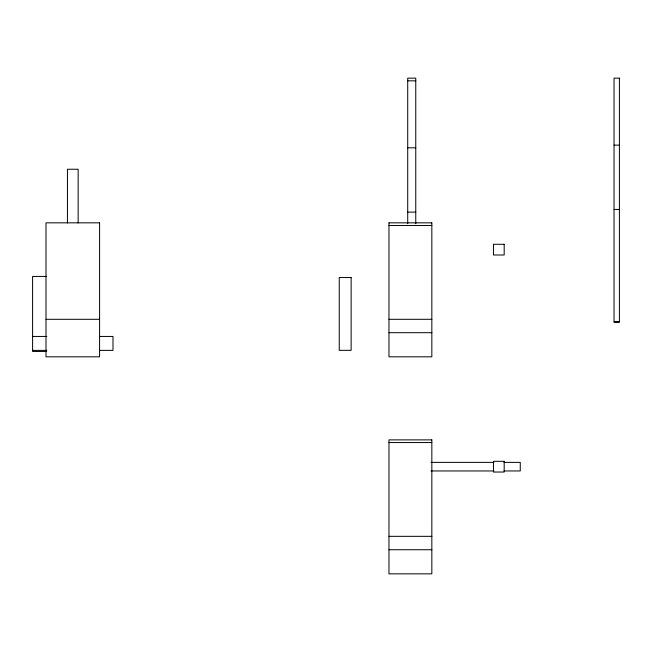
<?xml version="1.0" encoding="UTF-8"?>
<svg xmlns="http://www.w3.org/2000/svg" width="652" height="652" viewBox="0 0 652 652"><rect width="100%" height="100%" fill="white"/><g stroke="black" fill="none" stroke-linecap="round" stroke-linejoin="round"><path stroke-width="0.98" d="M407.72 80.832L415.764 80.832M614.037 145.135L619.4 145.135M407.72 147.817L415.764 147.817M614.037 209.455L619.4 209.455M407.72 212.12L415.764 212.12M388.967 222.837L431.836 222.837M388.967 225.519L431.836 225.519M46.667 276.432L32.6 276.432L32.6 351.452L46.667 351.452M45.999 319.301L99.585 319.301M388.967 319.301L431.836 319.301M614.037 321.949L619.4 321.949M388.967 332.699L431.836 332.699M32.6 336.448L46.846 336.448M99.756 336.448L112.983 336.448L112.983 350.385L99.756 350.385M32.6 350.385L46.846 350.385M388.967 442.553L431.836 442.553M430.98 462.382L493.882 462.382M504.029 462.382L520.263 462.382L520.263 470.948L504.029 470.956M430.98 470.956L493.882 470.956M388.967 536.335L431.836 536.335M388.967 549.734L431.836 549.734M431.836 222.854L431.836 356.815L388.967 356.815L388.967 222.854M415.764 223.709L415.764 78.15L407.72 78.15L407.72 223.709M78.15 222.96L78.15 169.251L67.433 169.251L67.433 222.96M619.4 78.15L614.037 78.15L614.037 322.007L619.4 322.007L619.4 78.15M99.585 222.837L45.999 222.837L45.999 356.815L99.585 356.815L99.585 222.837M504.183 244.28L493.466 244.28L493.466 254.997L504.183 254.997L504.183 244.28M351.126 277.548L339.244 277.548L339.244 350.336L351.126 350.336L351.126 277.548M431.836 439.88L388.967 439.88L388.967 573.85L431.836 573.85L431.836 439.888M504.183 461.314L493.466 461.314L493.466 472.032L504.183 472.032L504.183 461.314"/></g></svg>
